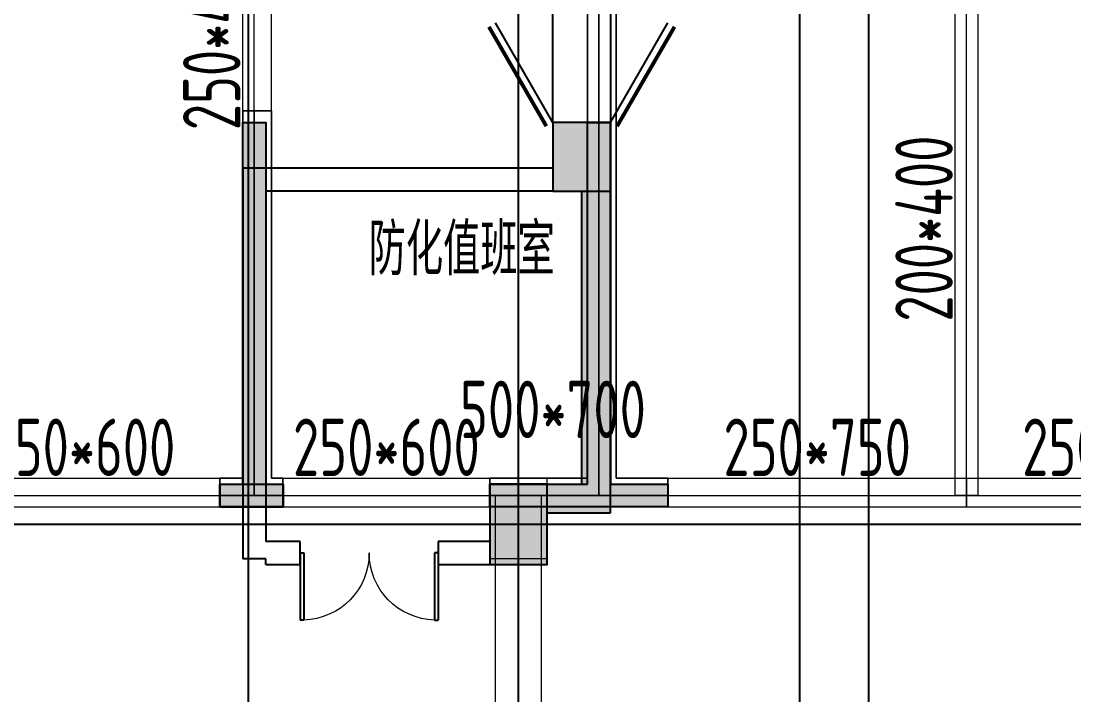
# Model space of a CAD drawing. Extents: x 369444 to 684549, y -549309 to 575337.
# Drawn here: x 575844 to 585009, y 448719 to 454590 of the extents above; entities that cross this region are included whole.
import ezdxf

# ---------------------------------------------------------------- set-up
doc = ezdxf.new("R2010")
doc.units = 0
doc.header["$LTSCALE"] = 1000
doc.header["$MEASUREMENT"] = 0
for name, color, linetype, lineweight, true_color in [('-1-0-1', 7, 'Continuous', 0, 0xc0c0c0), ('-1-1-2', 7, 'Continuous', 0, 0xc0c0c0), ('-2-0-1', 1, 'Continuous', 0, 0xff0000), ('-2-1-2', 9, 'Continuous', 0, 0x808080), ('1-6-1', 7, 'Continuous', 0, 0x55ff55), ('1-6-2', 7, 'Continuous', 0, 0x55ff55), ('11-6-1', 2, 'Continuous', 0, 0xffff00), ('11-6-2', 2, 'Continuous', 0, 0xffff00), ('11-6-5', 2, 'Continuous', 0, 0xffff00), ('12-6-1', 4, 'Continuous', 0, 0x00ffff), ('12-6-2', 4, 'Continuous', 0, 0x00ffff), ('12-6-5', 4, 'Continuous', 0, 0x00ffff)]:
    doc.layers.add(name, color=color, linetype=linetype, lineweight=lineweight, true_color=true_color)
for name, color, linetype in [('A-WALL-HATCH', 8, 'Continuous'), ('COLUMN', 9, 'Continuous'), ('DOTE', 1, 'Continuous'), ('PUB_HATCH', 8, 'Continuous'), ('SURFACE', 6, 'Continuous'), ('WALL', 9, 'Continuous'), ('WINDOW', 4, 'Continuous'), ('砼墙', 151, 'Continuous')]:
    doc.layers.add(name, color=color, linetype=linetype)
doc.styles.add('_TCH_DIM', font='SIMPLEX', dxfattribs={"bigfont": 'GBCBIG'})
doc.styles.add('yjkcad', font='yjkeng.shx', dxfattribs={"width": 0.7, "height": 250, "bigfont": 'yjkchn.shx'})

# ---------------------------------------------------------------- blocks, each defined once
blk = doc.blocks.new('_FZH')
blk.add_lwpolyline([(-0.5, -0.5), (0.5, -0.5), (0.5, 0.5), (-0.5, 0.5)], close=True)
at = {"layer": 'PUB_HATCH'}
blk.add_solid([(-0.5, -0.5), (0.5, -0.5), (-0.5, 0.5), (0.5, 0.5)], dxfattribs=at)
blk = doc.blocks.new('$DorLib2D$00000193')
at = {"color": 0}
blk.add_line((-0.5, 0.1), (0.366, 0.6), dxfattribs=at)
at = {"color": 0, "const_width": 0.0333}
blk.add_lwpolyline([(-0.5333, 0.1577), (0.3327, 0.6577)], dxfattribs=at)
blk = doc.blocks.new('$DorLib2D$00000002')
for p, q in [((-0.5, 0), (-0.5, 0.4875)), ((-0.475, 0.4875), (-0.5, 0.4875)), ((-0.475, 0), (-0.475, 0.4875)), ((0.475, 0), (0.475, 0.4875)), ((0.475, 0.4875), (0.5, 0.4875)), ((0.5, 0), (0.5, 0.4875)), ((-0.5, 0), (-0.475, 0)), ((0.5, 0), (0.475, 0))]:
    blk.add_line(p, q)
at = {"lineweight": 13}
for centre, start, end in [((-0.4875, 0), 0, 88.53072), ((0.4875, 0), 91.46928, 180)]:
    blk.add_arc(centre, 0.4875, start, end, dxfattribs=at)

msp = doc.modelspace()

# ---------------------------------------------------------------- hatches: boundary and pattern name
at = {"layer": 'A-WALL-HATCH'}
for points in [[(580474.6, 453107), (580974.6, 453107), (580974.6, 453707), (580474.6, 453707)], [(579924.6, 449856.6), (580424.6, 449856.6), (580424.6, 450556.6), (579924.6, 450556.6)]]:
    msp.add_hatch(color=256, dxfattribs=at).paths.add_polyline_path(points)
at = {"layer": 'PUB_HATCH'}
for points in [[(580974.6, 453107), (580724.6, 453107), (580724.6, 450557), (580974.6, 450307)], [(580424.6, 450557), (580424.6, 450307), (580974.6, 450307), (580724.6, 450557)]]:
    msp.add_hatch(color=256, dxfattribs=at).paths.add_polyline_path(points)
at = {"layer": 'SURFACE'}
h = msp.add_hatch(color=8, dxfattribs=at)
h.dxf.hatch_style = 1
h.paths.add_polyline_path([(578124.5, 450357), (577774.5, 450357), (577574.5, 450357), (577574.5, 450557), (577774.5, 450557), (577774.5, 453707), (577974.5, 453707), (577974.5, 450557), (578124.5, 450557)])
h = msp.add_hatch(color=8, dxfattribs=at)
h.dxf.hatch_style = 1
h.paths.add_polyline_path([(580774.5, 450557), (580774.5, 453707), (580974.5, 453707), (580974.5, 450557), (581474.5, 450557), (581474.5, 450357), (580774.5, 450357), (579924.5, 450357), (579924.5, 450557)])

# ---------------------------------------------------------------- linework, layer by layer
at = {"layer": '-1-0-1', "color": 0}
for p in [(577874.3, 453806.9, -3600), (580874.3, 453806.9, -3600), (577574.3, 450456.9, -3600), (577874.3, 450456.9, -3600), (578124.3, 450456.9, -3600), (579924.3, 450456.9, -3600), (580174.3, 450456.9, -3600), (580874.3, 450456.9, -3600), (581474.3, 450456.9, -3600), (584074.3, 450456.9, -3600)]:
    msp.add_point(p, dxfattribs=at)
at = {"layer": '-1-1-2', "color": 0}
for p, q in [((577874.3, 453806.9, -3600), (577874.3, 453806.9)), ((580874.3, 453806.9, -3600), (580874.3, 453806.9)), ((577574.3, 450456.9, -3600), (577574.3, 450456.9)), ((577874.3, 450456.9, -3600), (577874.3, 450456.9)), ((578124.3, 450456.9, -3600), (578124.3, 450456.9)), ((579924.3, 450456.9, -3600), (579924.3, 450456.9)), ((580174.3, 450456.9, -3600), (580174.3, 450456.9)), ((580874.3, 450456.9, -3600), (580874.3, 450456.9)), ((581474.3, 450456.9, -3600), (581474.3, 450456.9)), ((584074.3, 450456.9, -3600), (584074.3, 450456.9))]:
    msp.add_line(p, q, dxfattribs=at)
at = {"layer": '-2-0-1', "color": 0}
for p, q in [((577874.3, 453806.9, -3600), (577874.3, 455106.9, -3600)), ((580874.3, 453806.9, -3600), (580874.3, 455106.9, -3600)), ((584074.3, 450456.9, -3600), (584074.3, 455106.9, -3600)), ((577874.3, 450456.9, -3600), (577874.3, 453806.9, -3600)), ((580874.3, 450456.9, -3600), (580874.3, 453806.9, -3600)), ((575174.3, 450456.9, -3600), (577574.3, 450456.9, -3600)), ((577574.3, 450456.9, -3600), (577874.3, 450456.9, -3600)), ((577874.3, 450456.9, -3600), (578124.3, 450456.9, -3600)), ((578124.3, 450456.9, -3600), (579924.3, 450456.9, -3600)), ((579924.3, 450456.9, -3600), (580174.3, 450456.9, -3600)), ((580174.3, 443557.1, -3600), (580174.3, 450456.9, -3600)), ((580174.3, 450456.9, -3600), (580874.3, 450456.9, -3600)), ((580874.3, 450456.9, -3600), (581474.3, 450456.9, -3600)), ((581474.3, 450456.9, -3600), (584074.3, 450456.9, -3600)), ((584074.3, 450456.9, -3600), (586674.3, 450456.9, -3600))]:
    msp.add_line(p, q, dxfattribs=at)
at = {"layer": '-2-1-2', "color": 0}
for p, q in [((577874.3, 453806.9), (577874.3, 455106.9)), ((580874.3, 453806.9), (580874.3, 455106.9)), ((584074.3, 450456.9), (584074.3, 455106.9)), ((577874.3, 450456.9), (577874.3, 453806.9)), ((580874.3, 450456.9), (580874.3, 453806.9)), ((575174.3, 450456.9), (577574.3, 450456.9)), ((577574.3, 450456.9), (577874.3, 450456.9)), ((577874.3, 450456.9), (578124.3, 450456.9)), ((578124.3, 450456.9), (579924.3, 450456.9)), ((579924.3, 450456.9), (580174.3, 450456.9)), ((580174.3, 443557.1), (580174.3, 450456.9)), ((580174.3, 450456.9), (580874.3, 450456.9)), ((580874.3, 450456.9), (581474.3, 450456.9)), ((581474.3, 450456.9), (584074.3, 450456.9)), ((584074.3, 450456.9), (586674.3, 450456.9))]:
    msp.add_line(p, q, dxfattribs=at)
at = {"layer": '1-6-1', "color": 0}
for p, q in [((580774.3, 455006.9, -3600), (580774.3, 453806.9, -3600)), ((580774.3, 453806.9), (580774.3, 455006.9)), ((581024.3, 455006.9), (581024.3, 453806.9)), ((581024.3, 453806.9, -3600), (581024.3, 455006.9, -3600)), ((577774.3, 453806.9, -3600), (577774.3, 450606.9, -3600)), ((577774.3, 453806.9), (577774.3, 453806.9, -3600)), ((577774.3, 450606.9), (577774.3, 453806.9)), ((577774.3, 453806.9, -3600), (577774.3, 453806.9)), ((578024.3, 453806.9, -3600), (577774.3, 453806.9, -3600)), ((577774.3, 453806.9), (578024.3, 453806.9)), ((578024.3, 453806.9), (578024.3, 450606.9)), ((578024.3, 453806.9, -3600), (578024.3, 453806.9)), ((578024.3, 450606.9, -3600), (578024.3, 453806.9, -3600)), ((578024.3, 453806.9), (578024.3, 453806.9, -3600)), ((580774.3, 453806.9, -3600), (580774.3, 453806.9)), ((580774.3, 453806.9, -3600), (580774.3, 450606.9, -3600)), ((580774.3, 453806.9), (580774.3, 453806.9, -3600)), ((580774.3, 450606.9), (580774.3, 453806.9)), ((581024.3, 453806.9), (581024.3, 453806.9, -3600)), ((581024.3, 453806.9), (581024.3, 450606.9)), ((581024.3, 453806.9, -3600), (581024.3, 453806.9)), ((581024.3, 450606.9, -3600), (581024.3, 453806.9, -3600)), ((577574.3, 450606.9, -3600), (577574.3, 450606.9)), ((577774.3, 450606.9, -3600), (577574.3, 450606.9, -3600)), ((577574.3, 450606.9), (577774.3, 450606.9)), ((577574.3, 450606.9, -3600), (577574.3, 450356.9, -3600)), ((577574.3, 450606.9), (577574.3, 450606.9, -3600)), ((577574.3, 450356.9), (577574.3, 450606.9)), ((577774.3, 450606.9, -3600), (577774.3, 450606.9)), ((577774.3, 450606.9), (577774.3, 450606.9, -3600)), ((578024.3, 450606.9), (578024.3, 450606.9, -3600)), ((578024.3, 450606.9, -3600), (578024.3, 450606.9)), ((578124.3, 450606.9, -3600), (578024.3, 450606.9, -3600)), ((578024.3, 450606.9), (578124.3, 450606.9)), ((578124.3, 450606.9), (578124.3, 450606.9, -3600)), ((578124.3, 450606.9, -3600), (578124.3, 450606.9)), ((578124.3, 450356.9, -3600), (578124.3, 450606.9, -3600)), ((578124.3, 450606.9), (578124.3, 450356.9)), ((579924.3, 450606.9, -3600), (579924.3, 450606.9)), ((580174.3, 450606.9, -3600), (579924.3, 450606.9, -3600)), ((579924.3, 450606.9), (580174.3, 450606.9)), ((579924.3, 450606.9, -3600), (579924.3, 450356.9, -3600)), ((579924.3, 450606.9), (579924.3, 450606.9, -3600)), ((579924.3, 450356.9), (579924.3, 450606.9)), ((580174.3, 450606.9), (580174.3, 450606.9, -3600)), ((580174.3, 450606.9, -3600), (580174.3, 450606.9)), ((580774.3, 450606.9, -3600), (580174.3, 450606.9, -3600)), ((580174.3, 450606.9), (580774.3, 450606.9)), ((580774.3, 450606.9, -3600), (580774.3, 450606.9)), ((580774.3, 450606.9), (580774.3, 450606.9, -3600)), ((581024.3, 450606.9, -3600), (581024.3, 450606.9)), ((581474.3, 450606.9, -3600), (581024.3, 450606.9, -3600)), ((581024.3, 450606.9), (581474.3, 450606.9)), ((581024.3, 450606.9), (581024.3, 450606.9, -3600)), ((581474.3, 450606.9), (581474.3, 450606.9, -3600)), ((581474.3, 450606.9, -3600), (581474.3, 450606.9)), ((581474.3, 450356.9, -3600), (581474.3, 450606.9, -3600)), ((581474.3, 450606.9), (581474.3, 450356.9)), ((577574.3, 450356.9), (577574.3, 450356.9, -3600)), ((577874.3, 450356.9), (577574.3, 450356.9)), ((577574.3, 450356.9, -3600), (577874.3, 450356.9, -3600)), ((577574.3, 450356.9, -3600), (577574.3, 450356.9)), ((577874.3, 450356.9, -3600), (577874.3, 450356.9)), ((577874.3, 450356.9), (577874.3, 450356.9, -3600)), ((578124.3, 450356.9), (577874.3, 450356.9)), ((577874.3, 450356.9, -3600), (578124.3, 450356.9, -3600)), ((578124.3, 450356.9, -3600), (578124.3, 450356.9)), ((578124.3, 450356.9), (578124.3, 450356.9, -3600)), ((579924.3, 450356.9), (579924.3, 450356.9, -3600)), ((580174.3, 450356.9), (579924.3, 450356.9)), ((579924.3, 450356.9, -3600), (580174.3, 450356.9, -3600)), ((579924.3, 450356.9, -3600), (579924.3, 450356.9)), ((580174.3, 450356.9, -3600), (580174.3, 450356.9)), ((580174.3, 450356.9), (580174.3, 450356.9, -3600)), ((580874.3, 450356.9), (580174.3, 450356.9)), ((580174.3, 450356.9, -3600), (580874.3, 450356.9, -3600)), ((580874.3, 450356.9), (580874.3, 450356.9, -3600)), ((581474.3, 450356.9), (580874.3, 450356.9)), ((580874.3, 450356.9, -3600), (581474.3, 450356.9, -3600)), ((580874.3, 450356.9, -3600), (580874.3, 450356.9)), ((581474.3, 450356.9, -3600), (581474.3, 450356.9)), ((581474.3, 450356.9), (581474.3, 450356.9, -3600))]:
    msp.add_line(p, q, dxfattribs=at)
at = {"layer": '1-6-2', "color": 0}
for p, q in [((580874.3, 455106.9), (580874.3, 453806.9)), ((580874.3, 453806.9, -3600), (580874.3, 455106.9, -3600)), ((577874.3, 453806.9), (577874.3, 450456.9)), ((577874.3, 453806.9, -3600), (577874.3, 453806.9)), ((577874.3, 450456.9, -3600), (577874.3, 453806.9, -3600)), ((580874.3, 453806.9), (580874.3, 453806.9, -3600)), ((580874.3, 453806.9), (580874.3, 450456.9)), ((580874.3, 453806.9, -3600), (580874.3, 453806.9)), ((580874.3, 450456.9, -3600), (580874.3, 453806.9, -3600)), ((577574.3, 450456.9), (577574.3, 450456.9, -3600)), ((577874.3, 450456.9), (577574.3, 450456.9)), ((577574.3, 450456.9, -3600), (577874.3, 450456.9, -3600)), ((577874.3, 450456.9), (577874.3, 450456.9, -3600)), ((577874.3, 450456.9, -3600), (577874.3, 450456.9)), ((577874.3, 450456.9), (577874.3, 450456.9, -3600)), ((578124.3, 450456.9), (577874.3, 450456.9)), ((577874.3, 450456.9, -3600), (578124.3, 450456.9, -3600)), ((578124.3, 450456.9, -3600), (578124.3, 450456.9)), ((579924.3, 450456.9), (579924.3, 450456.9, -3600)), ((580174.3, 450456.9), (579924.3, 450456.9)), ((579924.3, 450456.9, -3600), (580174.3, 450456.9, -3600)), ((580174.3, 450456.9, -3600), (580174.3, 450456.9)), ((580174.3, 450456.9), (580174.3, 450456.9, -3600)), ((580874.3, 450456.9), (580174.3, 450456.9)), ((580174.3, 450456.9, -3600), (580874.3, 450456.9, -3600)), ((580874.3, 450456.9), (580874.3, 450456.9, -3600)), ((581474.3, 450456.9), (580874.3, 450456.9)), ((580874.3, 450456.9, -3600), (581474.3, 450456.9, -3600)), ((580874.3, 450456.9), (580874.3, 450456.9, -3600)), ((580874.3, 450456.9, -3600), (580874.3, 450456.9)), ((581474.3, 450456.9, -3600), (581474.3, 450456.9))]:
    msp.add_line(p, q, dxfattribs=at)
at = {"layer": '11-6-1', "color": 0}
for p, q in [((579924.3, 450606.9, -5100), (579924.3, 449906.9, -5100)), ((580424.3, 450606.9, -5100), (579924.3, 450606.9, -5100)), ((579924.3, 450606.9, -8700), (579924.3, 449906.9, -8700)), ((580424.3, 450606.9, -8700), (579924.3, 450606.9, -8700)), ((579924.3, 450606.9, -8700), (579924.3, 450606.9, -5100)), ((580424.3, 449906.9, -5100), (580424.3, 450606.9, -5100)), ((580424.3, 449906.9, -8700), (580424.3, 450606.9, -8700)), ((580424.3, 450606.9, -8700), (580424.3, 450606.9, -5100)), ((579924.3, 449906.9, -5100), (580424.3, 449906.9, -5100)), ((579924.3, 449906.9, -8700), (580424.3, 449906.9, -8700)), ((579924.3, 449906.9, -8700), (579924.3, 449906.9, -5100)), ((580424.3, 449906.9, -8700), (580424.3, 449906.9, -5100))]:
    msp.add_line(p, q, dxfattribs=at)
at = {"layer": '11-6-2', "color": 0}
msp.add_line((580174.3, 450456.9, -8700), (580174.3, 450456.9, -5100), dxfattribs=at)
at = {"layer": '12-6-1', "color": 0}
for p, q in [((577774.3, 453806.9, -5100), (577774.3, 455106.9, -5100)), ((577774.3, 453806.9, -5500), (577774.3, 455106.9, -5500)), ((578024.3, 453806.9, -5100), (578024.3, 455106.9, -5100)), ((578024.3, 453806.9, -5500), (578024.3, 455106.9, -5500)), ((583974.3, 450456.9), (583974.3, 455106.9)), ((583974.3, 450456.9, -400), (583974.3, 455106.9, -400)), ((584174.3, 450456.9), (584174.3, 455106.9)), ((584174.3, 450456.9, -400), (584174.3, 455106.9, -400)), ((577774.3, 453806.9, -5100), (578024.3, 453806.9, -5100)), ((577774.3, 453806.9, -5500), (577774.3, 453806.9, -5100)), ((578024.3, 453806.9, -5500), (577774.3, 453806.9, -5500)), ((578024.3, 453806.9, -5100), (578024.3, 453806.9, -5500)), ((575174.3, 450606.9), (577574.3, 450606.9)), ((575174.3, 450606.9, -600), (577574.3, 450606.9, -600)), ((577574.3, 450606.9), (577574.3, 450356.9)), ((577574.3, 450606.9, -600), (577574.3, 450606.9)), ((577574.3, 450356.9, -600), (577574.3, 450606.9, -600)), ((578124.3, 450606.9), (578124.3, 450356.9)), ((578124.3, 450606.9, -600), (578124.3, 450606.9)), ((578124.3, 450356.9, -600), (578124.3, 450606.9, -600)), ((578124.3, 450606.9), (579924.3, 450606.9)), ((578124.3, 450606.9, -600), (579924.3, 450606.9, -600)), ((579924.3, 450606.9), (579924.3, 450356.9)), ((579924.3, 450606.9, -600), (579924.3, 450606.9)), ((579924.3, 450356.9, -600), (579924.3, 450606.9, -600)), ((581474.3, 450606.9), (581474.3, 450356.9)), ((581474.3, 450606.9, -750), (581474.3, 450606.9)), ((581474.3, 450356.9, -750), (581474.3, 450606.9, -750)), ((581474.3, 450606.9), (584074.3, 450606.9)), ((581474.3, 450606.9, -750), (584074.3, 450606.9, -750)), ((584074.3, 450606.9), (584074.3, 450356.9)), ((584074.3, 450606.9, -750), (584074.3, 450606.9)), ((584074.3, 450356.9, -750), (584074.3, 450606.9, -750)), ((584074.3, 450606.9), (584074.3, 450356.9)), ((584074.3, 450606.9, -750), (584074.3, 450606.9)), ((584074.3, 450356.9, -750), (584074.3, 450606.9, -750)), ((584074.3, 450606.9), (586674.3, 450606.9)), ((584074.3, 450606.9, -750), (586674.3, 450606.9, -750)), ((579974.3, 450456.9), (580374.3, 450456.9)), ((579974.3, 450456.9, -800), (579974.3, 450456.9)), ((580374.3, 450456.9, -800), (579974.3, 450456.9, -800)), ((579974.3, 443557.1), (579974.3, 450456.9)), ((579974.3, 443557.1, -800), (579974.3, 450456.9, -800)), ((580374.3, 450456.9), (580374.3, 450456.9, -800)), ((580374.3, 443557.1), (580374.3, 450456.9)), ((580374.3, 443557.1, -800), (580374.3, 450456.9, -800)), ((583974.3, 450456.9), (584174.3, 450456.9)), ((583974.3, 450456.9, -400), (583974.3, 450456.9)), ((584174.3, 450456.9, -400), (583974.3, 450456.9, -400)), ((584174.3, 450456.9), (584174.3, 450456.9, -400)), ((575174.3, 450356.9), (577574.3, 450356.9)), ((575174.3, 450356.9, -600), (577574.3, 450356.9, -600)), ((577574.3, 450356.9), (577574.3, 450356.9, -600)), ((578124.3, 450356.9), (578124.3, 450356.9, -600)), ((578124.3, 450356.9), (579924.3, 450356.9)), ((578124.3, 450356.9, -600), (579924.3, 450356.9, -600)), ((579924.3, 450356.9), (579924.3, 450356.9, -600)), ((581474.3, 450356.9), (581474.3, 450356.9, -750)), ((581474.3, 450356.9), (584074.3, 450356.9)), ((581474.3, 450356.9, -750), (584074.3, 450356.9, -750)), ((584074.3, 450356.9), (584074.3, 450356.9, -750)), ((584074.3, 450356.9), (584074.3, 450356.9, -750)), ((584074.3, 450356.9), (586674.3, 450356.9)), ((584074.3, 450356.9, -750), (586674.3, 450356.9, -750))]:
    msp.add_line(p, q, dxfattribs=at)
at = {"layer": '12-6-2', "color": 0}
for p, q in [((577874.3, 453806.9, -5100), (577874.3, 455106.9, -5100)), ((584074.3, 450456.9), (584074.3, 455106.9)), ((575174.3, 450456.9), (577574.3, 450456.9)), ((578124.3, 450456.9), (579924.3, 450456.9)), ((580174.3, 443557.1), (580174.3, 450456.9)), ((581474.3, 450456.9), (584074.3, 450456.9)), ((584074.3, 450456.9), (586674.3, 450456.9))]:
    msp.add_line(p, q, dxfattribs=at)
at = {"layer": 'COLUMN', "color": 8}
for p, q in [((580974.6, 453707), (580474.6, 453707)), ((580474.6, 453707), (580474.6, 453107)), ((580974.6, 453107), (580974.6, 453707)), ((580474.6, 453107), (580974.6, 453107)), ((580424.6, 450556.6), (579924.6, 450556.6)), ((579924.6, 450556.6), (579924.6, 449856.6)), ((580424.6, 449856.6), (580424.6, 450556.6)), ((579924.6, 449856.6), (580424.6, 449856.6))]:
    msp.add_line(p, q, dxfattribs=at)
at = {"layer": 'DOTE', "color": 8}
for p, q in [((577824.5, 261807), (577824.5, 476704.8)), ((580174.5, 59364.2), (580174.5, 476704.8)), ((582624.5, 59364.2), (582624.5, 476704.8)), ((583224.5, 261807), (583224.5, 476704.8))]:
    msp.add_line(p, q, dxfattribs=at)
at = {"layer": 'DOTE', "color": 8, "lineweight": -2}
msp.add_line((377844.4, 450207), (624570.9, 450207), dxfattribs=at)
at = {"layer": 'WALL'}
for p, q in [((577774.6, 453307), (577774.6, 449956.6)), ((577974.6, 453307), (577774.6, 453307)), ((580474.6, 453307), (577974.6, 453307)), ((577974.6, 453307), (577974.6, 450056.6)), ((580474.6, 453107), (577974.6, 453107)), ((580724.6, 450557), (580724.6, 453107)), ((580974.6, 450307), (580974.6, 453107)), ((577574.5, 450557), (578124.5, 450557)), ((577574.5, 450557), (577574.5, 450357)), ((578124.5, 450557), (578124.5, 450357)), ((580424.6, 450557), (580724.6, 450557)), ((580324.6, 450457, 376), (580324.6, 450457, 376)), ((577574.5, 450357), (578124.5, 450357)), ((580324.6, 450282, 376), (580324.6, 450282, 376)), ((580424.6, 450307), (580974.6, 450307)), ((580324.6, 450107, 376), (580324.6, 450107, 376)), ((578274.6, 450056.6), (577974.6, 450056.6)), ((578274.6, 449856.6), (578274.6, 450056.6)), ((579924.6, 450056.6), (579474.6, 450056.6)), ((579474.6, 450056.6), (579474.6, 449856.6)), ((577774.6, 449956.6), (577774.6, 449904.3)), ((577974.6, 449904.3), (577774.6, 449904.3)), ((577974.6, 449856.6), (577974.6, 449904.3)), ((577974.6, 449856.6), (578274.6, 449856.6)), ((579474.6, 449856.6), (579924.6, 449856.6))]:
    msp.add_line(p, q, dxfattribs=at)
at = {"layer": 'WINDOW', "elevation": 0}
msp.add_lwpolyline([(580974.6, 453707), (580474.6, 453707), (580474.6, 454707), (580974.6, 454707)], close=True, dxfattribs=at)
at = {"layer": '砼墙', "color": 8, "ltscale": 1}
for points in [[(578124.5, 450357), (577774.5, 450357), (577574.5, 450357), (577574.5, 450557), (577774.5, 450557), (577774.5, 453707), (577974.5, 453707), (577974.5, 450557)], [(580774.5, 450557), (580774.5, 453707), (580974.5, 453707), (580974.5, 450557), (581474.5, 450557), (581474.5, 450357), (580774.5, 450357), (579924.5, 450357)], [(577974.5, 450557), (578124.5, 450557), (578124.5, 450357)], [(579924.5, 450357), (579924.5, 450557), (580774.5, 450557)]]:
    msp.add_lwpolyline(points, dxfattribs=at)

# ---------------------------------------------------------------- block references
at = {"layer": 'COLUMN', "xscale": 500.0000152587891, "yscale": 700.352897644043, "zscale": 700.352897644043}
msp.add_blockref('_FZH', (580174.6, 450206.8), dxfattribs=at)
at = {"layer": 'WALL', "xscale": 499.9999847412109, "yscale": 600.0000004768372, "zscale": 600.0000004768372, "rotation": 180}
msp.add_blockref('_FZH', (580724.6, 453407, -16200.1), dxfattribs=at)
at = {"layer": 'WINDOW'}
for name, p, xscale, yscale, zscale, rotation in [('$DorLib2D$00000193', (580574.6, 454207, 0), 1000.000000000001, 1000.000000000001, -1000.000000000001, 90), ('$DorLib2D$00000193', (580874.6, 454207, 0), -1000.000000000001, 1000.000000000001, -1000.000000000001, 270), ('$DorLib2D$00000002', (578874.6, 449956.6), -1200, 1200, 1200, 180)]:
    msp.add_blockref(name, p, dxfattribs=dict(at, xscale=xscale, yscale=yscale, zscale=zscale, rotation=rotation))

# ---------------------------------------------------------------- texts
at = {"color": 2, "style": '_TCH_DIM'}
msp.add_text('防化值班室', height=450, rotation=0, dxfattribs=at).set_placement((578870, 452376.2, 0.1))
at = {"layer": '11-6-5', "color": 0, "insert": (580474.3, 450956.9, -3600), "char_height": 500, "attachment_point": 8, "style": 'yjkcad'}
msp.add_mtext('500*700', dxfattribs=at)
at = {"layer": '12-6-5', "color": 0, "char_height": 500, "attachment_point": 8, "rotation": 90, "style": 'yjkcad'}
for s, insert in [('250*400', (577754.3, 454456.9)), ('200*400', (583954.3, 452781.9))]:
    msp.add_mtext(s, dxfattribs=dict(at, insert=insert))
at = {"layer": '12-6-5', "color": 0, "char_height": 500, "attachment_point": 8, "style": 'yjkcad'}
for s, insert in [('250*600', (576374.3, 450626.9)), ('250*600', (579024.3, 450626.9)), ('250*750', (582774.3, 450626.9)), ('250*750', (585374.3, 450626.9))]:
    msp.add_mtext(s, dxfattribs=dict(at, insert=insert))

doc.saveas('drawing.dxf')
